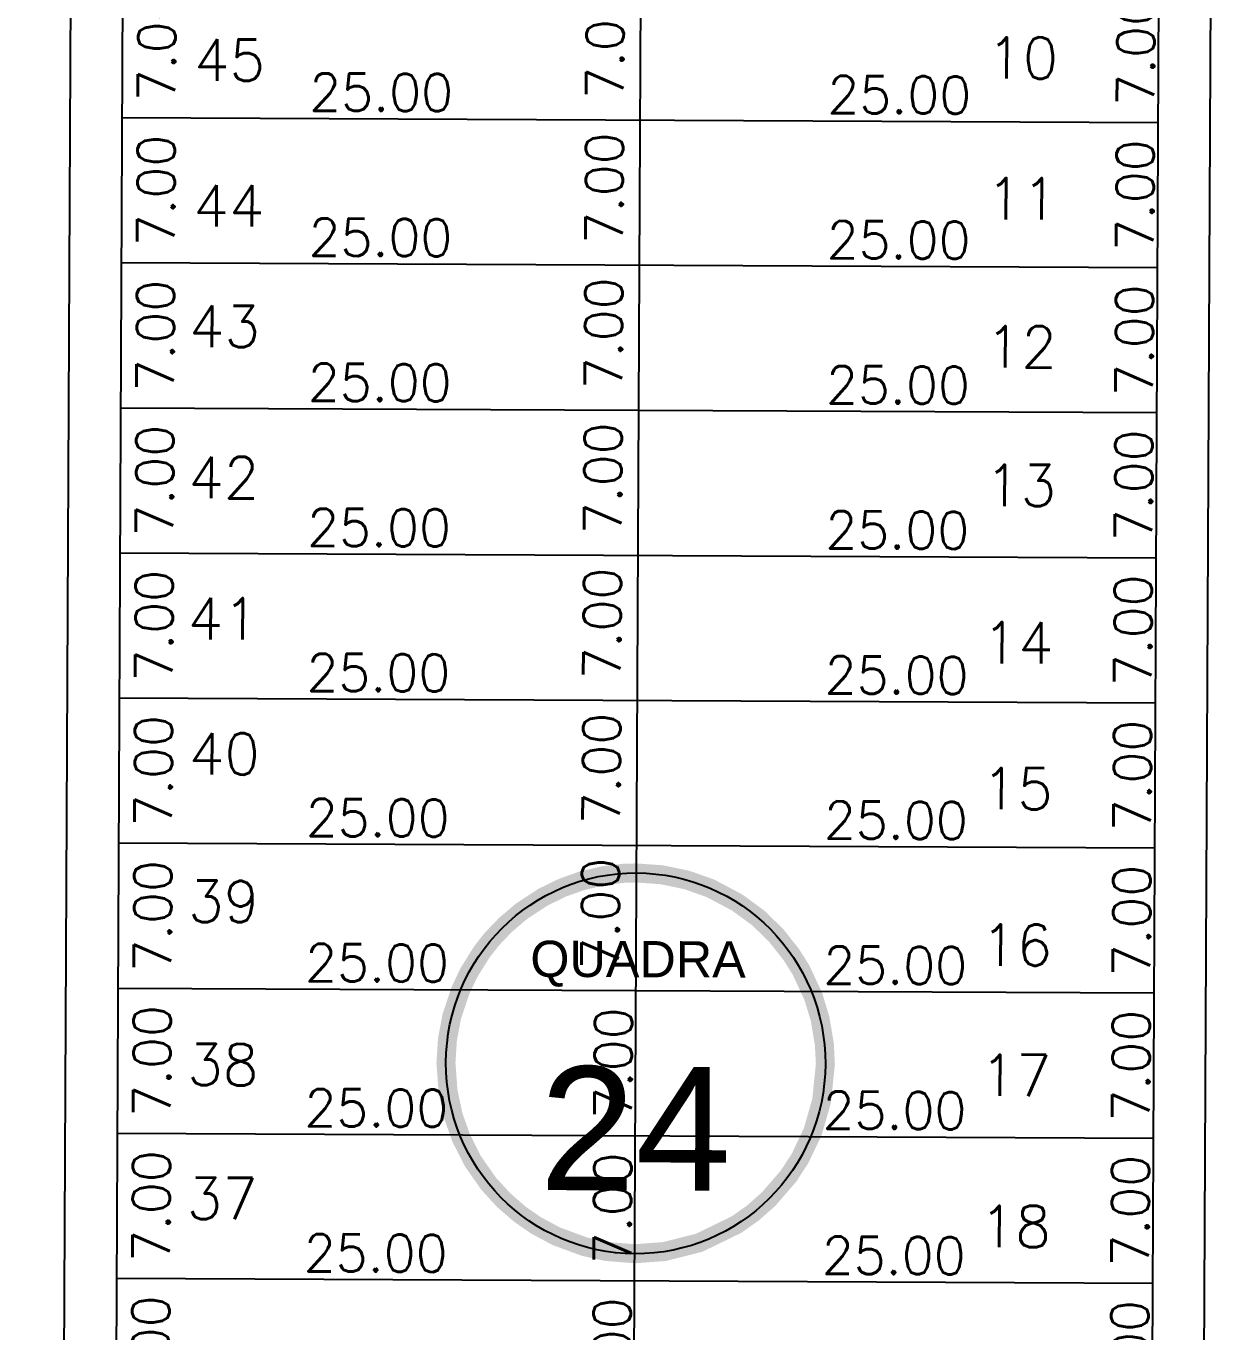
# Model space of a CAD drawing. Header units: millimetres. Extents: x -4430026 to 4783824, y 584 to 9593110.
# Drawn here: x 3172.1 to 3229.5, y 1579.3 to 1642.3 of the extents above; entities that cross this region are included whole.
import ezdxf
from ezdxf.enums import TextEntityAlignment as Align

# ---------------------------------------------------------------- set-up
doc = ezdxf.new("R2010")
doc.units = ezdxf.units.MM
for name, color, linetype in [('BOUNDARY VERDES', 92, 'Continuous'), ('Calçada', 1, 'Continuous'), ('Cota', 8, 'Continuous'), ('COTAS', 8, 'Continuous'), ('Lotes', 2, 'Continuous'), ('Numero de lotes', 5, 'Continuous'), ('númeraçãoquadras', 4, 'Continuous'), ('QUADRA', 4, 'Continuous')]:
    doc.layers.add(name, color=color, linetype=linetype)
doc.styles.add('arcad1', font='romans.shx')
doc.styles.add('ROMANS', font='romans.shx')
doc.styles.add('STYLE1', font='sanss___.ttf')
doc.dimstyles.new('BOLA100', dxfattribs={"dimscale": 0, "dimtxt": 1.9, "dimasz": 0.18, "dimexe": 0.18, "dimexo": 0.063, "dimgap": 0, "dimtad": 1, "dimzin": 4, "dimdsep": 46, "dimtxsty": 'ROMANS', "dimcen": 0.09, "dimse1": 1, "dimse2": 1, "dimsd1": 1, "dimsd2": 1, "dimclrt": 256, "dimaunit": 1, "dimadec": 4, "dimazin": 0, "dimtfac": 1.2, "dimtix": 1, "dimtmove": 2, "dimatfit": 3, "dimfxl": 1, "dimtvp": 2, "dimtolj": 1, "dimtzin": 4, "dimarcsym": 0})
doc.dimstyles.get("Standard").update_dxf_attribs({"dimtxt": 0.18, "dimasz": 0.18, "dimexe": 0.18, "dimexo": 0.0625, "dimgap": 0.09, "dimtad": 0, "dimtih": 1, "dimtoh": 1, "dimdec": 4, "dimzin": 0, "dimdsep": 46, "dimtxsty": 'Standard', "dimcen": 0.09, "dimadec": 0, "dimazin": 0, "dimtfac": 1, "dimtdec": 4, "dimtofl": 0, "dimtmove": 0, "dimatfit": 3, "dimfxl": 1, "dimtolj": 1, "dimtzin": 0, "dimarcsym": 0})

# ---------------------------------------------------------------- blocks, each defined once
blk = doc.blocks.new('NUM_quadra')
at = {"color": 6, "const_width": 0.02}
blk.add_lwpolyline([(-0.0134, 0.1996), (-0.034, 0.1971), (-0.0579, 0.1914), (-0.0779, 0.1842), (-0.0981, 0.1743), (-0.1208, 0.1594), (-0.1377, 0.145), (-0.1521, 0.1299), (-0.1625, 0.1166), (-0.1764, 0.0942), (-0.1852, 0.0754), (-0.1941, 0.0483), (-0.1985, 0.0243), (-0.2, 0), (-0.1977, -0.0299), (-0.1921, -0.0556), (-0.1839, -0.0786), (-0.1713, -0.1033), (-0.1546, -0.1269), (-0.1389, -0.1439), (-0.1219, -0.1586), (-0.1046, -0.1705), (-0.0831, -0.1819), (-0.0531, -0.1928), (-0.0302, -0.1977), (0, -0.2), (0.0309, -0.1976), (0.0677, -0.1882), (0.1069, -0.169), (0.124, -0.1569), (0.1407, -0.1421), (0.1614, -0.1181), (0.1737, -0.0992), (0.187, -0.071), (0.1962, -0.0386), (0.2, 0), (0.1989, 0.0205), (0.1943, 0.0473), (0.1871, 0.0707), (0.1741, 0.0984), (0.1635, 0.1151), (0.1472, 0.1354), (0.1285, 0.1533), (0.1063, 0.1694), (0.0782, 0.1841), (0.0533, 0.1928), (0.0267, 0.1982), (0, 0.2)], close=True, dxfattribs=at)
blk.add_circle((0, 0), 0.2)
at = {"color": 3, "insert": (-0.1114, 0.1285), "char_height": 0.038, "width": 0.2663, "attachment_point": 1, "style": 'STYLE1'}
blk.add_mtext('\\fArial|b0|i0|c0|p34;QUADRA', dxfattribs=at)
at = {"color": 3, "style": 'STYLE1'}
blk.add_attdef('00', text='', height=0.13, dxfattribs=at).set_placement((0, -0.1335), align=Align.CENTER)
blk = doc.blocks.new('*D14373')
at = {"layer": 'DEFPOINTS', "color": 0, "linetype": 'ByBlock'}
for p in [(3604.912, 1990.48), (3526.384, 1988.213), (3530.475, 1981.234), (3075.494, 1975.213), (3524.484, 1587.125)]:
    blk.add_point(p, dxfattribs=at)
at = {"layer": 'COTAS', "linetype": 'ByBlock', "insert": (3531.365, 1983.353), "char_height": 1.9, "attachment_point": 5, "rotation": 45.6902, "style": 'ROMANS'}
blk.add_mtext('\\A1;91°55\'24"', dxfattribs=at)
blk = doc.blocks.new('*D14374')
at = {"layer": 'DEFPOINTS', "color": 0, "linetype": 'ByBlock'}
for p in [(3526.384, 1988.213), (3526.384, 1988.213), (3519.485, 1984.064), (3146.21, 1977.133), (3524.484, 1587.125)]:
    blk.add_point(p, dxfattribs=at)
at = {"layer": 'COTAS', "linetype": 'ByBlock', "insert": (3521.551, 1983.261), "char_height": 1.9, "attachment_point": 5, "rotation": 315.69901, "style": 'ROMANS'}
blk.add_mtext('\\A1;88°3\'33"', dxfattribs=at)
blk = doc.blocks.new('*D11674')
at = {"layer": 'DEFPOINTS', "color": 0}
for p in [(3176.782, 1640.746), (3201.781, 1640.628), (3201.757, 1635.416)]:
    blk.add_point(p, dxfattribs=at)
at = {"layer": 'Cota', "color": 41, "insert": (3189.274, 1639.075), "char_height": 1.8, "attachment_point": 5, "rotation": 359.72858, "style": 'ROMANS'}
blk.add_mtext('\\A1;25.00', dxfattribs=at)
blk = doc.blocks.new('*D11675')
at = {"layer": 'DEFPOINTS', "color": 0}
for p in [(3201.781, 1640.628), (3226.781, 1640.509), (3226.756, 1635.297)]:
    blk.add_point(p, dxfattribs=at)
at = {"layer": 'Cota', "color": 41, "insert": (3214.274, 1638.956), "char_height": 1.8, "attachment_point": 5, "rotation": 359.72858, "style": 'ROMANS'}
blk.add_mtext('\\A1;25.00', dxfattribs=at)
blk = doc.blocks.new('*D11676')
at = {"layer": 'DEFPOINTS', "color": 0}
for p in [(3176.749, 1633.746), (3201.748, 1633.628), (3201.724, 1628.416)]:
    blk.add_point(p, dxfattribs=at)
at = {"layer": 'Cota', "color": 41, "insert": (3189.241, 1632.075), "char_height": 1.8, "attachment_point": 5, "rotation": 359.72858, "style": 'ROMANS'}
blk.add_mtext('\\A1;25.00', dxfattribs=at)
blk = doc.blocks.new('*D11677')
at = {"layer": 'DEFPOINTS', "color": 0}
for p in [(3201.748, 1633.628), (3226.748, 1633.509), (3226.723, 1628.297)]:
    blk.add_point(p, dxfattribs=at)
at = {"layer": 'Cota', "color": 41, "insert": (3214.24, 1631.956), "char_height": 1.8, "attachment_point": 5, "rotation": 359.72858, "style": 'ROMANS'}
blk.add_mtext('\\A1;25.00', dxfattribs=at)
blk = doc.blocks.new('*D11678')
at = {"layer": 'DEFPOINTS', "color": 0}
for p in [(3176.715, 1626.746), (3201.715, 1626.628), (3201.69, 1621.416)]:
    blk.add_point(p, dxfattribs=at)
at = {"layer": 'Cota', "color": 41, "insert": (3189.208, 1625.075), "char_height": 1.8, "attachment_point": 5, "rotation": 359.72858, "style": 'ROMANS'}
blk.add_mtext('\\A1;25.00', dxfattribs=at)
blk = doc.blocks.new('*D11679')
at = {"layer": 'DEFPOINTS', "color": 0}
for p in [(3201.715, 1626.628), (3226.715, 1626.509), (3226.69, 1621.297)]:
    blk.add_point(p, dxfattribs=at)
at = {"layer": 'Cota', "color": 41, "insert": (3214.207, 1624.956), "char_height": 1.8, "attachment_point": 5, "rotation": 359.72858, "style": 'ROMANS'}
blk.add_mtext('\\A1;25.00', dxfattribs=at)
blk = doc.blocks.new('*D11680')
at = {"layer": 'DEFPOINTS', "color": 0}
for p in [(3176.682, 1619.746), (3201.682, 1619.628), (3201.657, 1614.416)]:
    blk.add_point(p, dxfattribs=at)
at = {"layer": 'Cota', "color": 41, "insert": (3189.174, 1618.075), "char_height": 1.8, "attachment_point": 5, "rotation": 359.72858, "style": 'ROMANS'}
blk.add_mtext('\\A1;25.00', dxfattribs=at)
blk = doc.blocks.new('*D11681')
at = {"layer": 'DEFPOINTS', "color": 0}
for p in [(3201.682, 1619.628), (3226.682, 1619.509), (3226.657, 1614.297)]:
    blk.add_point(p, dxfattribs=at)
at = {"layer": 'Cota', "color": 41, "insert": (3214.174, 1617.957), "char_height": 1.8, "attachment_point": 5, "rotation": 359.72858, "style": 'ROMANS'}
blk.add_mtext('\\A1;25.00', dxfattribs=at)
blk = doc.blocks.new('*D11682')
at = {"layer": 'DEFPOINTS', "color": 0}
for p in [(3176.649, 1612.746), (3201.649, 1612.628), (3201.624, 1607.416)]:
    blk.add_point(p, dxfattribs=at)
at = {"layer": 'Cota', "color": 41, "insert": (3189.141, 1611.075), "char_height": 1.8, "attachment_point": 5, "rotation": 359.72858, "style": 'ROMANS'}
blk.add_mtext('\\A1;25.00', dxfattribs=at)
blk = doc.blocks.new('*D11683')
at = {"layer": 'DEFPOINTS', "color": 0}
for p in [(3201.649, 1612.628), (3226.648, 1612.509), (3226.624, 1607.297)]:
    blk.add_point(p, dxfattribs=at)
at = {"layer": 'Cota', "color": 41, "insert": (3214.141, 1610.957), "char_height": 1.8, "attachment_point": 5, "rotation": 359.72858, "style": 'ROMANS'}
blk.add_mtext('\\A1;25.00', dxfattribs=at)
blk = doc.blocks.new('*D11684')
at = {"layer": 'DEFPOINTS', "color": 0}
for p in [(3176.616, 1605.746), (3201.616, 1605.628), (3201.591, 1600.416)]:
    blk.add_point(p, dxfattribs=at)
at = {"layer": 'Cota', "color": 41, "insert": (3189.108, 1604.075), "char_height": 1.8, "attachment_point": 5, "rotation": 359.72858, "style": 'ROMANS'}
blk.add_mtext('\\A1;25.00', dxfattribs=at)
blk = doc.blocks.new('*D11685')
at = {"layer": 'DEFPOINTS', "color": 0}
for p in [(3201.616, 1605.628), (3226.615, 1605.51), (3226.591, 1600.297)]:
    blk.add_point(p, dxfattribs=at)
at = {"layer": 'Cota', "color": 41, "insert": (3214.108, 1603.957), "char_height": 1.8, "attachment_point": 5, "rotation": 359.72858, "style": 'ROMANS'}
blk.add_mtext('\\A1;25.00', dxfattribs=at)
blk = doc.blocks.new('*D11686')
at = {"layer": 'DEFPOINTS', "color": 0}
for p in [(3201.603, 1602.942), (3201.57, 1595.942), (3203.437, 1595.933)]:
    blk.add_point(p, dxfattribs=at)
at = {"layer": 'Cota', "color": 41, "insert": (3199.853, 1599.45), "char_height": 1.8, "attachment_point": 5, "rotation": 89.72858, "style": 'ROMANS'}
blk.add_mtext('\\A1;7.00', dxfattribs=at)
blk = doc.blocks.new('*D11687')
at = {"layer": 'DEFPOINTS', "color": 0}
for p in [(3176.583, 1598.746), (3201.582, 1598.628), (3201.558, 1593.416)]:
    blk.add_point(p, dxfattribs=at)
at = {"layer": 'Cota', "color": 41, "insert": (3189.075, 1597.075), "char_height": 1.8, "attachment_point": 5, "rotation": 359.72858, "style": 'ROMANS'}
blk.add_mtext('\\A1;25.00', dxfattribs=at)
blk = doc.blocks.new('*D11688')
at = {"layer": 'DEFPOINTS', "color": 0}
for p in [(3201.582, 1598.628), (3226.582, 1598.51), (3226.557, 1593.298)]:
    blk.add_point(p, dxfattribs=at)
at = {"layer": 'Cota', "color": 41, "insert": (3214.075, 1596.957), "char_height": 1.8, "attachment_point": 5, "rotation": 359.72858, "style": 'ROMANS'}
blk.add_mtext('\\A1;25.00', dxfattribs=at)
blk = doc.blocks.new('*D11689')
at = {"layer": 'DEFPOINTS', "color": 0}
for p in [(3176.55, 1591.747), (3201.549, 1591.628), (3201.525, 1586.416)]:
    blk.add_point(p, dxfattribs=at)
at = {"layer": 'Cota', "color": 41, "insert": (3189.042, 1590.075), "char_height": 1.8, "attachment_point": 5, "rotation": 359.72858, "style": 'ROMANS'}
blk.add_mtext('\\A1;25.00', dxfattribs=at)
blk = doc.blocks.new('*D11690')
at = {"layer": 'DEFPOINTS', "color": 0}
for p in [(3201.549, 1591.628), (3226.549, 1591.51), (3226.524, 1586.298)]:
    blk.add_point(p, dxfattribs=at)
at = {"layer": 'Cota', "color": 41, "insert": (3214.042, 1589.957), "char_height": 1.8, "attachment_point": 5, "rotation": 359.72858, "style": 'ROMANS'}
blk.add_mtext('\\A1;25.00', dxfattribs=at)
blk = doc.blocks.new('*D11691')
at = {"layer": 'DEFPOINTS', "color": 0}
for p in [(3176.516, 1584.747), (3201.516, 1584.628), (3201.491, 1579.416)]:
    blk.add_point(p, dxfattribs=at)
at = {"layer": 'Cota', "color": 41, "insert": (3189.009, 1583.075), "char_height": 1.8, "attachment_point": 5, "rotation": 359.72858, "style": 'ROMANS'}
blk.add_mtext('\\A1;25.00', dxfattribs=at)
blk = doc.blocks.new('*D11692')
at = {"layer": 'DEFPOINTS', "color": 0}
for p in [(3201.516, 1584.628), (3226.516, 1584.51), (3226.491, 1579.298)]:
    blk.add_point(p, dxfattribs=at)
at = {"layer": 'Cota', "color": 41, "insert": (3214.008, 1582.957), "char_height": 1.8, "attachment_point": 5, "rotation": 359.72858, "style": 'ROMANS'}
blk.add_mtext('\\A1;25.00', dxfattribs=at)
blk = doc.blocks.new('*D11866')
at = {"layer": 'DEFPOINTS', "color": 0}
for p in [(3181.764, 1581.822), (3181.764, 1581.822), (3181.731, 1574.822)]:
    blk.add_point(p, dxfattribs=at)
at = {"layer": 'Cota', "color": 41, "insert": (3178.148, 1578.339), "char_height": 1.8, "attachment_point": 5, "rotation": 89.72858, "style": 'ROMANS'}
blk.add_mtext('\\A1;7.00', dxfattribs=at)
blk = doc.blocks.new('*D11867')
at = {"layer": 'DEFPOINTS', "color": 0}
for p in [(3181.797, 1588.822), (3181.797, 1588.822), (3181.764, 1581.822)]:
    blk.add_point(p, dxfattribs=at)
at = {"layer": 'Cota', "color": 41, "insert": (3178.181, 1585.339), "char_height": 1.8, "attachment_point": 5, "rotation": 89.72858, "style": 'ROMANS'}
blk.add_mtext('\\A1;7.00', dxfattribs=at)
blk = doc.blocks.new('*D11868')
at = {"layer": 'DEFPOINTS', "color": 0}
for p in [(3181.831, 1595.822), (3181.831, 1595.822), (3181.797, 1588.822)]:
    blk.add_point(p, dxfattribs=at)
at = {"layer": 'Cota', "color": 41, "insert": (3178.214, 1592.339), "char_height": 1.8, "attachment_point": 5, "rotation": 89.72858, "style": 'ROMANS'}
blk.add_mtext('\\A1;7.00', dxfattribs=at)
blk = doc.blocks.new('*D11869')
at = {"layer": 'DEFPOINTS', "color": 0}
for p in [(3181.864, 1602.822), (3181.864, 1602.822), (3181.831, 1595.822)]:
    blk.add_point(p, dxfattribs=at)
at = {"layer": 'Cota', "color": 41, "insert": (3178.247, 1599.339), "char_height": 1.8, "attachment_point": 5, "rotation": 89.72858, "style": 'ROMANS'}
blk.add_mtext('\\A1;7.00', dxfattribs=at)
blk = doc.blocks.new('*D11870')
at = {"layer": 'DEFPOINTS', "color": 0}
for p in [(3181.897, 1609.822), (3181.897, 1609.822), (3181.864, 1602.822)]:
    blk.add_point(p, dxfattribs=at)
at = {"layer": 'Cota', "color": 41, "insert": (3178.28, 1606.339), "char_height": 1.8, "attachment_point": 5, "rotation": 89.72858, "style": 'ROMANS'}
blk.add_mtext('\\A1;7.00', dxfattribs=at)
blk = doc.blocks.new('*D11871')
at = {"layer": 'DEFPOINTS', "color": 0}
for p in [(3181.93, 1616.822), (3181.93, 1616.822), (3181.897, 1609.822)]:
    blk.add_point(p, dxfattribs=at)
at = {"layer": 'Cota', "color": 41, "insert": (3178.314, 1613.339), "char_height": 1.8, "attachment_point": 5, "rotation": 89.72858, "style": 'ROMANS'}
blk.add_mtext('\\A1;7.00', dxfattribs=at)
blk = doc.blocks.new('*D11872')
at = {"layer": 'DEFPOINTS', "color": 0}
for p in [(3181.963, 1623.822), (3181.963, 1623.822), (3181.93, 1616.822)]:
    blk.add_point(p, dxfattribs=at)
at = {"layer": 'Cota', "color": 41, "insert": (3178.347, 1620.339), "char_height": 1.8, "attachment_point": 5, "rotation": 89.72858, "style": 'ROMANS'}
blk.add_mtext('\\A1;7.00', dxfattribs=at)
blk = doc.blocks.new('*D11873')
at = {"layer": 'DEFPOINTS', "color": 0}
for p in [(3181.996, 1630.822), (3181.996, 1630.822), (3181.963, 1623.822)]:
    blk.add_point(p, dxfattribs=at)
at = {"layer": 'Cota', "color": 41, "insert": (3178.38, 1627.339), "char_height": 1.8, "attachment_point": 5, "rotation": 89.72858, "style": 'ROMANS'}
blk.add_mtext('\\A1;7.00', dxfattribs=at)
blk = doc.blocks.new('*D11874')
at = {"layer": 'DEFPOINTS', "color": 0}
for p in [(3182.03, 1637.822), (3182.03, 1637.822), (3181.996, 1630.822)]:
    blk.add_point(p, dxfattribs=at)
at = {"layer": 'Cota', "color": 41, "insert": (3178.413, 1634.339), "char_height": 1.8, "attachment_point": 5, "rotation": 89.72858, "style": 'ROMANS'}
blk.add_mtext('\\A1;7.00', dxfattribs=at)
blk = doc.blocks.new('*D11875')
at = {"layer": 'DEFPOINTS', "color": 0}
for p in [(3182.063, 1644.822), (3182.063, 1644.822), (3182.03, 1637.822)]:
    blk.add_point(p, dxfattribs=at)
at = {"layer": 'Cota', "color": 41, "insert": (3178.446, 1641.339), "char_height": 1.8, "attachment_point": 5, "rotation": 89.72858, "style": 'ROMANS'}
blk.add_mtext('\\A1;7.00', dxfattribs=at)
blk = doc.blocks.new('*D11882')
at = {"layer": 'DEFPOINTS', "color": 0}
for p in [(3201.802, 1644.942), (3201.769, 1637.942), (3203.655, 1637.933)]:
    blk.add_point(p, dxfattribs=at)
at = {"layer": 'Cota', "color": 41, "insert": (3200.072, 1641.45), "char_height": 1.8, "attachment_point": 5, "rotation": 89.72858, "style": 'ROMANS'}
blk.add_mtext('\\A1;7.00', dxfattribs=at)
blk = doc.blocks.new('*D11883')
at = {"layer": 'DEFPOINTS', "color": 0}
for p in [(3201.769, 1637.942), (3201.736, 1630.942), (3203.622, 1630.933)]:
    blk.add_point(p, dxfattribs=at)
at = {"layer": 'Cota', "color": 41, "insert": (3200.039, 1634.45), "char_height": 1.8, "attachment_point": 5, "rotation": 89.72858, "style": 'ROMANS'}
blk.add_mtext('\\A1;7.00', dxfattribs=at)
blk = doc.blocks.new('*D11884')
at = {"layer": 'DEFPOINTS', "color": 0}
for p in [(3201.736, 1630.942), (3201.702, 1623.942), (3203.589, 1623.933)]:
    blk.add_point(p, dxfattribs=at)
at = {"layer": 'Cota', "color": 41, "insert": (3200.006, 1627.45), "char_height": 1.8, "attachment_point": 5, "rotation": 89.72858, "style": 'ROMANS'}
blk.add_mtext('\\A1;7.00', dxfattribs=at)
blk = doc.blocks.new('*D11885')
at = {"layer": 'DEFPOINTS', "color": 0}
for p in [(3201.702, 1623.942), (3201.669, 1616.942), (3203.556, 1616.933)]:
    blk.add_point(p, dxfattribs=at)
at = {"layer": 'Cota', "color": 41, "insert": (3199.973, 1620.45), "char_height": 1.8, "attachment_point": 5, "rotation": 89.72858, "style": 'ROMANS'}
blk.add_mtext('\\A1;7.00', dxfattribs=at)
blk = doc.blocks.new('*D11886')
at = {"layer": 'DEFPOINTS', "color": 0}
for p in [(3201.669, 1616.942), (3201.636, 1609.942), (3203.523, 1609.933)]:
    blk.add_point(p, dxfattribs=at)
at = {"layer": 'Cota', "color": 41, "insert": (3199.939, 1613.45), "char_height": 1.8, "attachment_point": 5, "rotation": 89.72858, "style": 'ROMANS'}
blk.add_mtext('\\A1;7.00', dxfattribs=at)
blk = doc.blocks.new('*D11887')
at = {"layer": 'DEFPOINTS', "color": 0}
for p in [(3201.636, 1609.942), (3201.603, 1602.942), (3203.49, 1602.933)]:
    blk.add_point(p, dxfattribs=at)
at = {"layer": 'Cota', "color": 41, "insert": (3199.906, 1606.45), "char_height": 1.8, "attachment_point": 5, "rotation": 89.72858, "style": 'ROMANS'}
blk.add_mtext('\\A1;7.00', dxfattribs=at)
blk = doc.blocks.new('*D11888')
at = {"layer": 'DEFPOINTS', "color": 0}
for p in [(3201.569, 1595.729), (3201.536, 1588.729), (3204.055, 1588.717)]:
    blk.add_point(p, dxfattribs=at)
at = {"layer": 'Cota', "color": 41, "insert": (3200.472, 1592.234), "char_height": 1.8, "attachment_point": 5, "rotation": 89.72858, "style": 'ROMANS'}
blk.add_mtext('\\A1;7.00', dxfattribs=at)
blk = doc.blocks.new('*D11889')
at = {"layer": 'DEFPOINTS', "color": 0}
for p in [(3201.536, 1588.729), (3201.502, 1581.729), (3204.022, 1581.717)]:
    blk.add_point(p, dxfattribs=at)
at = {"layer": 'Cota', "color": 41, "insert": (3200.439, 1585.234), "char_height": 1.8, "attachment_point": 5, "rotation": 89.72858, "style": 'ROMANS'}
blk.add_mtext('\\A1;7.00', dxfattribs=at)
blk = doc.blocks.new('*D11890')
at = {"layer": 'DEFPOINTS', "color": 0}
for p in [(3201.502, 1581.729), (3201.469, 1574.729), (3203.989, 1574.717)]:
    blk.add_point(p, dxfattribs=at)
at = {"layer": 'Cota', "color": 41, "insert": (3200.406, 1578.234), "char_height": 1.8, "attachment_point": 5, "rotation": 89.72858, "style": 'ROMANS'}
blk.add_mtext('\\A1;7.00', dxfattribs=at)
blk = doc.blocks.new('*D11901')
at = {"layer": 'DEFPOINTS', "color": 0}
for p in [(3226.502, 1581.61), (3229.002, 1581.599), (3226.469, 1574.611)]:
    blk.add_point(p, dxfattribs=at)
at = {"layer": 'Cota', "color": 41, "insert": (3225.386, 1578.116), "char_height": 1.8, "attachment_point": 5, "rotation": 89.72858, "style": 'ROMANS'}
blk.add_mtext('\\A1;7.00', dxfattribs=at)
blk = doc.blocks.new('*D11902')
at = {"layer": 'DEFPOINTS', "color": 0}
for p in [(3226.535, 1588.61), (3229.035, 1588.599), (3226.502, 1581.61)]:
    blk.add_point(p, dxfattribs=at)
at = {"layer": 'Cota', "color": 41, "insert": (3225.419, 1585.116), "char_height": 1.8, "attachment_point": 5, "rotation": 89.72858, "style": 'ROMANS'}
blk.add_mtext('\\A1;7.00', dxfattribs=at)
blk = doc.blocks.new('*D11903')
at = {"layer": 'DEFPOINTS', "color": 0}
for p in [(3226.568, 1595.61), (3229.068, 1595.598), (3226.535, 1588.61)]:
    blk.add_point(p, dxfattribs=at)
at = {"layer": 'Cota', "color": 41, "insert": (3225.452, 1592.116), "char_height": 1.8, "attachment_point": 5, "rotation": 89.72858, "style": 'ROMANS'}
blk.add_mtext('\\A1;7.00', dxfattribs=at)
blk = doc.blocks.new('*D11904')
at = {"layer": 'DEFPOINTS', "color": 0}
for p in [(3226.602, 1602.61), (3229.102, 1602.598), (3226.568, 1595.61)]:
    blk.add_point(p, dxfattribs=at)
at = {"layer": 'Cota', "color": 41, "insert": (3225.485, 1599.115), "char_height": 1.8, "attachment_point": 5, "rotation": 89.72858, "style": 'ROMANS'}
blk.add_mtext('\\A1;7.00', dxfattribs=at)
blk = doc.blocks.new('*D11905')
at = {"layer": 'DEFPOINTS', "color": 0}
for p in [(3226.635, 1609.61), (3229.135, 1609.598), (3226.602, 1602.61)]:
    blk.add_point(p, dxfattribs=at)
at = {"layer": 'Cota', "color": 41, "insert": (3225.518, 1606.115), "char_height": 1.8, "attachment_point": 5, "rotation": 89.72858, "style": 'ROMANS'}
blk.add_mtext('\\A1;7.00', dxfattribs=at)
blk = doc.blocks.new('*D11906')
at = {"layer": 'DEFPOINTS', "color": 0}
for p in [(3226.668, 1616.61), (3229.168, 1616.598), (3226.635, 1609.61)]:
    blk.add_point(p, dxfattribs=at)
at = {"layer": 'Cota', "color": 41, "insert": (3225.551, 1613.115), "char_height": 1.8, "attachment_point": 5, "rotation": 89.72858, "style": 'ROMANS'}
blk.add_mtext('\\A1;7.00', dxfattribs=at)
blk = doc.blocks.new('*D11907')
at = {"layer": 'DEFPOINTS', "color": 0}
for p in [(3226.701, 1623.61), (3229.201, 1623.598), (3226.668, 1616.61)]:
    blk.add_point(p, dxfattribs=at)
at = {"layer": 'Cota', "color": 41, "insert": (3225.585, 1620.115), "char_height": 1.8, "attachment_point": 5, "rotation": 89.72858, "style": 'ROMANS'}
blk.add_mtext('\\A1;7.00', dxfattribs=at)
blk = doc.blocks.new('*D11908')
at = {"layer": 'DEFPOINTS', "color": 0}
for p in [(3226.734, 1630.61), (3229.234, 1630.598), (3226.701, 1623.61)]:
    blk.add_point(p, dxfattribs=at)
at = {"layer": 'Cota', "color": 41, "insert": (3225.618, 1627.115), "char_height": 1.8, "attachment_point": 5, "rotation": 89.72858, "style": 'ROMANS'}
blk.add_mtext('\\A1;7.00', dxfattribs=at)
blk = doc.blocks.new('*D11909')
at = {"layer": 'DEFPOINTS', "color": 0}
for p in [(3226.767, 1637.61), (3229.267, 1637.598), (3226.734, 1630.61)]:
    blk.add_point(p, dxfattribs=at)
at = {"layer": 'Cota', "color": 41, "insert": (3225.651, 1634.115), "char_height": 1.8, "attachment_point": 5, "rotation": 89.72858, "style": 'ROMANS'}
blk.add_mtext('\\A1;7.00', dxfattribs=at)
blk = doc.blocks.new('*D11910')
at = {"layer": 'DEFPOINTS', "color": 0}
for p in [(3226.801, 1644.61), (3229.301, 1644.598), (3226.767, 1637.61)]:
    blk.add_point(p, dxfattribs=at)
at = {"layer": 'Cota', "color": 41, "insert": (3225.684, 1641.115), "char_height": 1.8, "attachment_point": 5, "rotation": 89.72858, "style": 'ROMANS'}
blk.add_mtext('\\A1;7.00', dxfattribs=at)

msp = doc.modelspace()

# ---------------------------------------------------------------- hatches: boundary and pattern name
at = {"layer": 'BOUNDARY VERDES'}
h = msp.add_hatch(dxfattribs=at)
h.set_pattern_fill('GRASS', color=256, scale=3, angle=-0.27142, style=0)
h.set_pattern_definition([(89.7286, (3078.913, 1593.6197), (-2.1112475, 2.1313455), [0.5625, -3.68014]), (44.7286, (3078.913, 1593.6197), (-2.111248, 2.131346), [0.5625, -2.4375]), (134.7286, (3078.913, 1593.6197), (-2.131346, -2.111248), [0.5625, -2.4375])])
edge = h.paths.add_edge_path()
edge.add_line((3248.03, 1759.928), (3165.143, 1785.42))
edge.add_line((3165.143, 1785.42), (3159.727, 1817.911))
edge.add_line((3159.727, 1817.911), (3154.269, 1827.011))
edge.add_line((3154.269, 1827.011), (3130.852, 1862.88))
edge.add_line((3130.852, 1862.88), (3120.092, 1931.537))
edge.add_line((3120.092, 1931.537), (3103.391, 1958.759))
edge.add_line((3103.391, 1958.759), (3100.916, 1975.948))
edge.add_line((3100.916, 1975.948), (3080.721, 1975.364))
edge.add_line((3080.721, 1975.364), (3083.218, 1966.143))
edge.add_line((3083.218, 1966.143), (3084.648, 1962.276))
edge.add_line((3084.648, 1962.276), (3088.089, 1953.95))
edge.add_line((3088.089, 1953.95), (3094.136, 1939.652))
edge.add_line((3094.136, 1939.652), (3101.624, 1921.155))
edge.add_line((3101.624, 1921.155), (3108.945, 1901.056))
edge.add_line((3108.945, 1901.056), (3114.853, 1881.755))
edge.add_arc((3099.998, 1876.673), 15.7, -0.27142, 18.88315, ccw=False)
edge.add_line((3115.698, 1876.599), (3115.511, 1837.043))
edge.add_line((3115.511, 1837.043), (3226.032, 1710.203))
edge.add_line((3226.032, 1710.203), (3243.994, 1684.136))
edge.add_line((3243.994, 1684.136), (3289.81, 1592.621))
edge.add_line((3289.81, 1592.621), (3465.935, 1591.789))
edge.add_line((3465.935, 1591.789), (3402.048, 1629.417))
edge.add_line((3402.048, 1629.417), (3386.235, 1653.698))
edge.add_line((3386.235, 1653.698), (3301.389, 1732.111))
edge.add_line((3301.389, 1732.111), (3267.502, 1743.277))
edge.add_line((3267.502, 1743.277), (3248.03, 1759.928))

# ---------------------------------------------------------------- linework, layer by layer
at = {"layer": 'Calçada'}
for p, q in [((3173.721, 1522.448, 2.439), (3174.505, 1687.808, 2.439)), ((3228.724, 1522.799, 2.439), (3229.498, 1686.183, 2.439))]:
    msp.add_line(p, q, dxfattribs=at)
at = {"layer": 'Lotes'}
for p, q in [((3201.206, 1519.123, 2.439), (3202.023, 1691.679, 2.439)), ((3226.767, 1637.61, 2.439), (3176.768, 1637.847, 2.439)), ((3226.734, 1630.61, 2.439), (3176.735, 1630.847, 2.439)), ((3226.701, 1623.61, 2.439), (3176.702, 1623.847, 2.439)), ((3226.668, 1616.61, 2.439), (3176.668, 1616.847, 2.439)), ((3226.635, 1609.61, 2.439), (3176.635, 1609.847, 2.439)), ((3226.602, 1602.61, 2.439), (3176.602, 1602.847, 2.439)), ((3226.568, 1595.61, 2.439), (3176.569, 1595.847, 2.439)), ((3226.535, 1588.61, 2.439), (3176.536, 1588.847, 2.439)), ((3226.502, 1581.61, 2.439), (3176.503, 1581.847, 2.439))]:
    msp.add_line(p, q, dxfattribs=at)
at = {"layer": 'QUADRA'}
for p, q in [((3226.207, 1519.36, 2.439), (3227.026, 1692.142, 2.439)), ((3177.021, 1691.216, 2.439), (3176.204, 1518.886, 2.439))]:
    msp.add_line(p, q, dxfattribs=at)

# ---------------------------------------------------------------- block references
at = {"layer": 'númeraçãoquadras', "linetype": 'ByBlock', "extrusion": (0.084423, -0.000343131, 0.99643)}
ref = msp.add_blockref('NUM_quadra', (1605.228, -3183.442, 272.168), dxfattribs=dict(at, xscale=45.93175888062505, yscale=45.93175888063583, zscale=45.9317585301846, rotation=270.0385460290153))
ref.add_attrib('00', '24', dxfattribs={"layer": '0', "color": 3, "extrusion": (0.084423, -0.000343131, 0.99643), "height": 5.9711, "rotation": 270.03855, "style": 'STYLE1'}).set_placement((1599.098, -3183.446, 272.168), align=Align.CENTER)

# ---------------------------------------------------------------- texts
at = {"layer": 'Numero de lotes', "style": 'arcad1'}
for s, p in [('45', (3181.959, 1640.633, 2.439)), ('10', (3220.228, 1640.735, 2.439)), ('11', (3220.196, 1633.945, 2.439)), ('44', (3181.926, 1633.602, 2.439)), ('43', (3181.714, 1627.785, 2.439)), ('12', (3220.162, 1626.796, 2.439)), ('42', (3181.679, 1620.488, 2.439)), ('13', (3220.13, 1620.115, 2.439)), ('41', (3181.647, 1613.68, 2.439)), ('14', (3220.002, 1612.522, 2.439)), ('40', (3181.708, 1607.161, 2.439)), ('15', (3219.969, 1605.481, 2.439)), ('39', (3181.675, 1600.043, 2.439)), ('16', (3219.933, 1597.937, 2.439)), ('38', (3181.637, 1592.167, 2.439)), ('17', (3219.903, 1591.651, 2.439)), ('37', (3181.607, 1585.708, 2.439)), ('18', (3219.869, 1584.358, 2.439))]:
    msp.add_text(s, height=2, rotation=359.72858, dxfattribs=at).set_placement(p, align=Align.MIDDLE_CENTER)

# ---------------------------------------------------------------- dimensions: what is measured, and where the dimension line sits
at = {"layer": 'Cota'}
for base, p1, p2, angle, picture, middle in [((3203.655, 1637.933, 2.439), (3201.802, 1644.942, 2.439), (3201.769, 1637.942, 2.439), 89.72858, '*D11882', (3200.072, 1641.45, 2.439)), ((3182.063, 1644.822, 2.439), (3182.03, 1637.822, 2.439), (3182.063, 1644.822, 2.439), 269.72858, '*D11875', (3178.446, 1641.339, 2.439)), ((3229.301, 1644.598, 2.439), (3226.767, 1637.61, 2.439), (3226.801, 1644.61, 2.439), 269.72858, '*D11910', (3225.684, 1641.115, 2.439)), ((3226.756, 1635.297, 2.439), (3201.781, 1640.628, 2.439), (3226.781, 1640.509, 2.439), 179.72858, '*D11675', (3214.274, 1638.956, 2.439)), ((3182.03, 1637.822, 2.439), (3181.996, 1630.822, 2.439), (3182.03, 1637.822, 2.439), 269.72858, '*D11874', (3178.413, 1634.339, 2.439)), ((3203.622, 1630.933, 2.439), (3201.769, 1637.942, 2.439), (3201.736, 1630.942, 2.439), 89.72858, '*D11883', (3200.039, 1634.45, 2.439)), ((3229.267, 1637.598, 2.439), (3226.734, 1630.61, 2.439), (3226.767, 1637.61, 2.439), 269.72858, '*D11909', (3225.651, 1634.115, 2.439)), ((3226.723, 1628.297, 2.439), (3201.748, 1633.628, 2.439), (3226.748, 1633.509, 2.439), 179.72858, '*D11677', (3214.24, 1631.956, 2.439)), ((3181.996, 1630.822, 2.439), (3181.963, 1623.822, 2.439), (3181.996, 1630.822, 2.439), 269.72858, '*D11873', (3178.38, 1627.339, 2.439)), ((3203.589, 1623.933, 2.439), (3201.736, 1630.942, 2.439), (3201.702, 1623.942, 2.439), 89.72858, '*D11884', (3200.006, 1627.45, 2.439)), ((3229.234, 1630.598, 2.439), (3226.701, 1623.61, 2.439), (3226.734, 1630.61, 2.439), 269.72858, '*D11908', (3225.618, 1627.115, 2.439)), ((3226.69, 1621.297, 2.439), (3201.715, 1626.628, 2.439), (3226.715, 1626.509, 2.439), 179.72858, '*D11679', (3214.207, 1624.956, 2.439)), ((3181.963, 1623.822, 2.439), (3181.93, 1616.822, 2.439), (3181.963, 1623.822, 2.439), 269.72858, '*D11872', (3178.347, 1620.339, 2.439)), ((3203.556, 1616.933, 2.439), (3201.702, 1623.942, 2.439), (3201.669, 1616.942, 2.439), 89.72858, '*D11885', (3199.973, 1620.45, 2.439)), ((3229.201, 1623.598, 2.439), (3226.668, 1616.61, 2.439), (3226.701, 1623.61, 2.439), 269.72858, '*D11907', (3225.585, 1620.115, 2.439)), ((3226.657, 1614.297, 2.439), (3201.682, 1619.628, 2.439), (3226.682, 1619.509, 2.439), 179.72858, '*D11681', (3214.174, 1617.957, 2.439)), ((3181.93, 1616.822, 2.439), (3181.897, 1609.822, 2.439), (3181.93, 1616.822, 2.439), 269.72858, '*D11871', (3178.314, 1613.339, 2.439)), ((3203.523, 1609.933, 2.439), (3201.669, 1616.942, 2.439), (3201.636, 1609.942, 2.439), 89.72858, '*D11886', (3199.939, 1613.45, 2.439)), ((3229.168, 1616.598, 2.439), (3226.635, 1609.61, 2.439), (3226.668, 1616.61, 2.439), 269.72858, '*D11906', (3225.551, 1613.115, 2.439)), ((3226.624, 1607.297, 2.439), (3201.649, 1612.628, 2.439), (3226.648, 1612.509, 2.439), 179.72858, '*D11683', (3214.141, 1610.957, 2.439)), ((3181.897, 1609.822, 2.439), (3181.864, 1602.822, 2.439), (3181.897, 1609.822, 2.439), 269.72858, '*D11870', (3178.28, 1606.339, 2.439)), ((3203.49, 1602.933, 2.439), (3201.636, 1609.942, 2.439), (3201.603, 1602.942, 2.439), 89.72858, '*D11887', (3199.906, 1606.45, 2.439)), ((3229.135, 1609.598, 2.439), (3226.602, 1602.61, 2.439), (3226.635, 1609.61, 2.439), 269.72858, '*D11905', (3225.518, 1606.115, 2.439)), ((3226.591, 1600.297, 2.439), (3201.616, 1605.628, 2.439), (3226.615, 1605.51, 2.439), 179.72858, '*D11685', (3214.108, 1603.957, 2.439)), ((3181.864, 1602.822, 2.439), (3181.831, 1595.822, 2.439), (3181.864, 1602.822, 2.439), 269.72858, '*D11869', (3178.247, 1599.339, 2.439)), ((3229.102, 1602.598, 2.439), (3226.568, 1595.61, 2.439), (3226.602, 1602.61, 2.439), 269.72858, '*D11904', (3225.485, 1599.115, 2.439)), ((3226.557, 1593.298, 2.439), (3201.582, 1598.628, 2.439), (3226.582, 1598.51, 2.439), 179.72858, '*D11688', (3214.075, 1596.957, 2.439)), ((3181.831, 1595.822, 2.439), (3181.797, 1588.822, 2.439), (3181.831, 1595.822, 2.439), 269.72858, '*D11868', (3178.214, 1592.339, 2.439)), ((3229.068, 1595.598, 2.439), (3226.535, 1588.61, 2.439), (3226.568, 1595.61, 2.439), 269.72858, '*D11903', (3225.452, 1592.116, 2.439)), ((3226.524, 1586.298, 2.439), (3201.549, 1591.628, 2.439), (3226.549, 1591.51, 2.439), 179.72858, '*D11690', (3214.042, 1589.957, 2.439)), ((3181.797, 1588.822, 2.439), (3181.764, 1581.822, 2.439), (3181.797, 1588.822, 2.439), 269.72858, '*D11867', (3178.181, 1585.339, 2.439)), ((3204.022, 1581.717, 2.439), (3201.536, 1588.729, 2.439), (3201.502, 1581.729, 2.439), 89.72858, '*D11889', (3200.439, 1585.234, 2.439)), ((3229.035, 1588.599, 2.439), (3226.502, 1581.61, 2.439), (3226.535, 1588.61, 2.439), 269.72858, '*D11902', (3225.419, 1585.116, 2.439)), ((3226.491, 1579.298, 2.439), (3201.516, 1584.628, 2.439), (3226.516, 1584.51, 2.439), 179.72858, '*D11692', (3214.008, 1582.957, 2.439)), ((3181.764, 1581.822, 2.439), (3181.731, 1574.822, 2.439), (3181.764, 1581.822, 2.439), 269.72858, '*D11866', (3178.148, 1578.339, 2.439)), ((3203.989, 1574.717, 2.439), (3201.502, 1581.729, 2.439), (3201.469, 1574.729, 2.439), 89.72858, '*D11890', (3200.406, 1578.234, 2.439)), ((3229.002, 1581.599, 2.439), (3226.469, 1574.611, 2.439), (3226.502, 1581.61, 2.439), 269.72858, '*D11901', (3225.386, 1578.116, 2.439))]:
    dim = msp.add_linear_dim(base=base, p1=p1, p2=p2, angle=angle, dimstyle='Standard', override={"dimtxt": 1.8, "dimexo": 0.063, "dimgap": 0, "dimtih": 0, "dimtoh": 0, "dimdec": 2, "dimzin": 4, "dimtxsty": 'ROMANS', "dimse1": 1, "dimse2": 1, "dimsd1": 1, "dimsd2": 1, "dimclrt": 41, "dimtfac": 1.2, "dimtdec": 2, "dimtix": 1, "dimtofl": 1, "dimtmove": 2, "dimfxl": 0.18, "dimfxlon": 1, "dimtvp": 2, "dimtzin": 4}, dxfattribs=at)
    dim.commit()
    dim.dimension.update_dxf_attribs({"geometry": picture, "text_midpoint": middle})
for p1, p2, distance, picture, middle in [((3176.782, 1640.746, 2.439), (3201.781, 1640.628, 2.439), -5.212, '*D11674', (3189.274, 1639.075, 2.439)), ((3176.749, 1633.746, 2.439), (3201.748, 1633.628, 2.439), -5.212, '*D11676', (3189.241, 1632.075, 2.439)), ((3176.715, 1626.746, 2.439), (3201.715, 1626.628, 2.439), -5.212, '*D11678', (3189.208, 1625.075, 2.439)), ((3176.682, 1619.746, 2.439), (3201.682, 1619.628, 2.439), -5.212, '*D11680', (3189.174, 1618.075, 2.439)), ((3176.649, 1612.746, 2.439), (3201.649, 1612.628, 2.439), -5.212, '*D11682', (3189.141, 1611.075, 2.439)), ((3176.616, 1605.746, 2.439), (3201.616, 1605.628, 2.439), -5.212, '*D11684', (3189.108, 1604.075, 2.439)), ((3201.603, 1602.942, 2.439), (3201.57, 1595.942, 2.439), 1.867, '*D11686', (3199.853, 1599.45, 2.439)), ((3176.583, 1598.746, 2.439), (3201.582, 1598.628, 2.439), -5.212, '*D11687', (3189.075, 1597.075, 2.439)), ((3201.569, 1595.729, 2.439), (3201.536, 1588.729, 2.439), 2.52, '*D11888', (3200.472, 1592.234, 2.439)), ((3176.55, 1591.747, 2.439), (3201.549, 1591.628, 2.439), -5.212, '*D11689', (3189.042, 1590.075, 2.439)), ((3176.516, 1584.747, 2.439), (3201.516, 1584.628, 2.439), -5.212, '*D11691', (3189.009, 1583.075, 2.439))]:
    dim = msp.add_aligned_dim(p1=p1, p2=p2, distance=distance, dimstyle='Standard', override={"dimtxt": 1.8, "dimexo": 0.063, "dimgap": 0, "dimtih": 0, "dimtoh": 0, "dimdec": 2, "dimzin": 4, "dimtxsty": 'ROMANS', "dimse1": 1, "dimse2": 1, "dimsd1": 1, "dimsd2": 1, "dimclrt": 41, "dimtfac": 1.2, "dimtdec": 2, "dimtix": 1, "dimtofl": 1, "dimtmove": 2, "dimfxl": 0.18, "dimfxlon": 1, "dimtvp": 2, "dimtzin": 4}, dxfattribs=at)
    dim.commit()
    dim.dimension.update_dxf_attribs({"geometry": picture, "text_midpoint": middle})
at = {"layer": 'COTAS', "linetype": 'ByBlock'}
for base, line1, line2, picture, middle in [((3530.475, 1981.234), ((3524.484, 1587.125, 2.439), (3526.384, 1988.213, 2.439)), ((3604.912, 1990.48, 2.439), (3075.494, 1975.213, 2.439)), '*D14373', (3531.365, 1983.353, 2.439)), ((3519.485, 1984.0642), ((3526.3841, 1988.2133, 2.4392), (3146.2101, 1977.1329, 2.4392)), ((3524.4841, 1587.1252, 2.4392), (3526.3841, 1988.2133, 2.4392)), '*D14374', (3521.5512, 1983.261, 2.4392))]:
    dim = msp.add_angular_dim_2l(base=base, line1=line1, line2=line2, dimstyle='BOLA100', override={"dimscale": 1, "dimdec": 0, "dimazin": 1}, dxfattribs=at)
    dim.commit()
    dim.dimension.update_dxf_attribs({"geometry": picture, "text_midpoint": middle})

doc.saveas('drawing.dxf')
